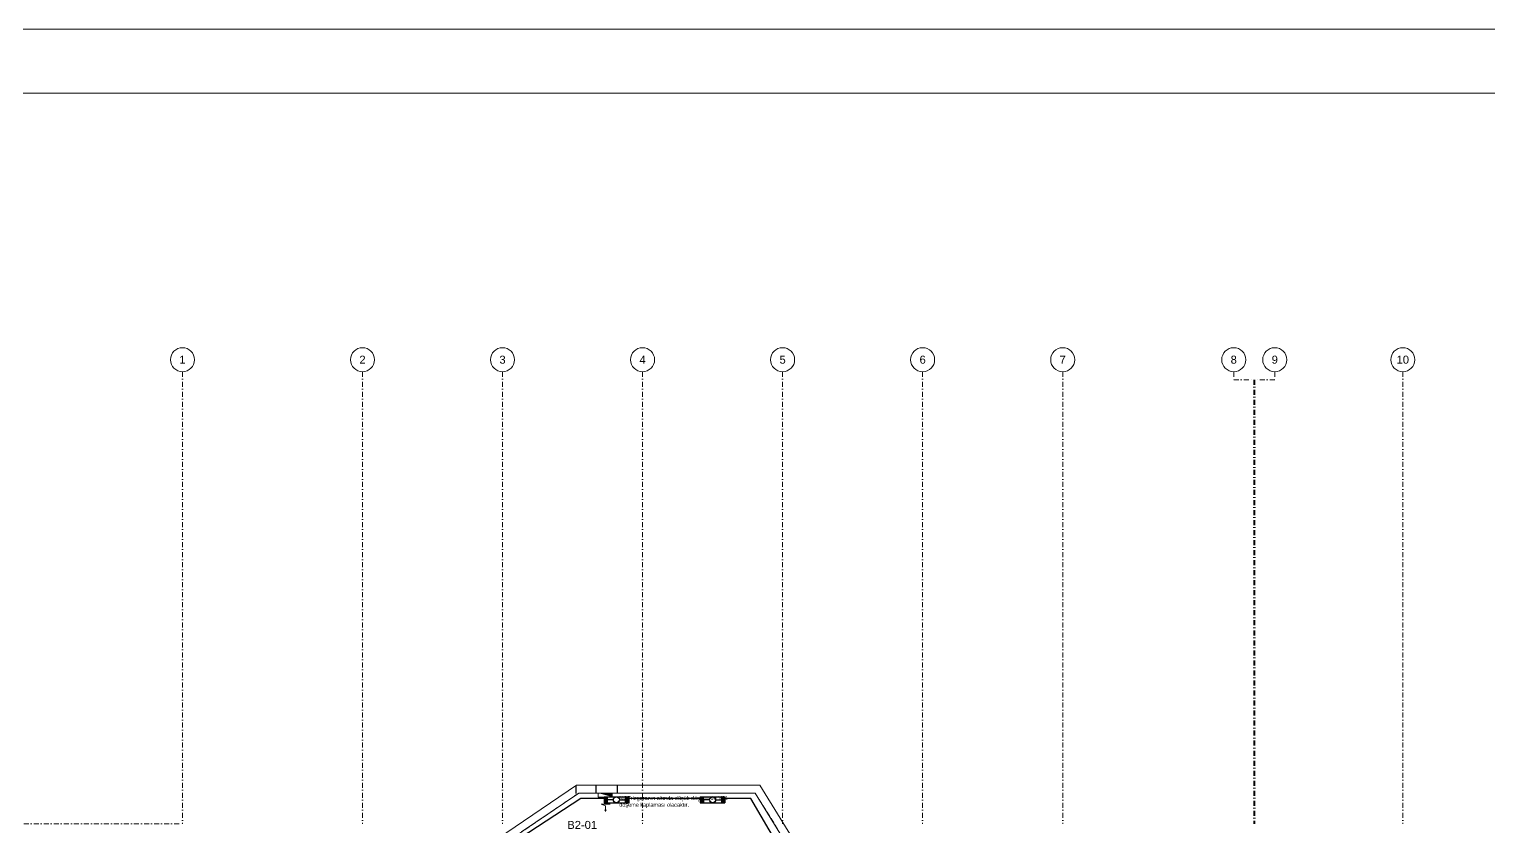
# Model space of a CAD drawing. Header units: metres. Extents: x -13316 to 152404, y -3899 to 30226.
# Drawn here: x -446 to 6850, y 8936 to 12921 of the extents above; entities that cross this region are included whole.
import ezdxf
from ezdxf.enums import TextEntityAlignment as Align

# ---------------------------------------------------------------- set-up
doc = ezdxf.new("R2010")
doc.units = ezdxf.units.M
doc.header["$LTSCALE"] = 100
doc.header["$MEASUREMENT"] = 0
for name, pattern in [('DASHDOT2', [0.5, 0.25, -0.125, 0, -0.125]), ('DOT2', [0.125, 0, -0.125]), ('HIDDEN', [0.375, 0.25, -0.125])]:
    doc.linetypes.add(name, pattern=pattern)
doc.layers.get('0').update_dxf_attribs({"color": 9, "lineweight": 9})
for name, color, linetype, lineweight in [('01', 9, 'Continuous', 9), ('20', 9, 'DOT2', 9), ('21', 9, 'Continuous', 9), ('21_mahal200', 9, 'Continuous', 9), ('24', 9, 'DASHDOT2', 9), ('32-ekipman', 9, 'Continuous', 9), ('40A', 9, 'Continuous', 9), ('E-1x36 W SIVAÜSTÜ FLUORESAN ARMATÜR (ETANŞ)', 7, 'Continuous', 30), ('E-2x36 W SIVAÜSTÜ FLUORESAN ARMATÜR (ETANŞ)', 7, 'Continuous', 30)]:
    doc.layers.add(name, color=color, linetype=linetype, lineweight=lineweight)
doc.styles.add('Arial', font='arial.ttf', dxfattribs={"height": 2.5})
doc.styles.add('MuuM_TEXT-STANDART', font='ARIALN.TTF')

# ---------------------------------------------------------------- blocks, each defined once
blk = doc.blocks.new('0_aks')
at = {"linetype": 'Continuous'}
blk.add_circle((0, 0), 3, dxfattribs=at)
at = {"style": 'Arial'}
blk.add_attdef('AKS', text='', height=2, dxfattribs=at).set_placement((0, 0), align=Align.MIDDLE_CENTER)
blk = doc.blocks.new('p-akslar_yeni')
at = {"layer": '24'}
for points in [[(6415, 2315.1), (6415, 55)], [(7315, 2315.1), (7315, 55)], [(8015, 2315.1), (8015, 55)], [(8715, 2315.1), (8715, 55)], [(9415, 2315.1), (9415, 55)], [(10115, 2315.1), (10115, 55)], [(10815, 2315.1), (10815, 55)], [(11670, 2315.1), (11670, 2275.1), (11770, 2275.1), (11770, 55)], [(11875, 2315.1), (11875, 2275.1), (11775, 2275.1), (11775, 55)], [(12515, 2315.1), (12515, 2315.1), (12515, 55)], [(2164.8, 55), (6415, 55)]]:
    blk.add_lwpolyline(points, dxfattribs=at)
at = {"layer": '21', "xscale": 20, "yscale": 20, "zscale": 20}
for p, values in [((6415, 2375.1), {'AKS': '1'}), ((7315, 2375.1), {'AKS': '2'}), ((8015, 2375.1), {'AKS': '3'}), ((8715, 2375.1), {'AKS': '4'}), ((9415, 2375.1), {'AKS': '5'}), ((10115, 2375.1), {'AKS': '6'}), ((10815, 2375.1), {'AKS': '7'}), ((11670, 2375.1), {'AKS': '8'}), ((11875, 2375.1), {'AKS': '9'}), ((12515, 2375.1), {'AKS': '10'})]:
    blk.add_blockref('0_aks', p, dxfattribs=at).add_auto_attribs(values)
blk = doc.blocks.new('100_2x36 W SIVAÜSTÜ FLUORESAN ARMATÜR (ETANŞ)')
at = {"layer": 'E-2x36 W SIVAÜSTÜ FLUORESAN ARMATÜR (ETANŞ)', "color": 4}
for p, q in [((-6.15, 1.5), (6.15, 1.5)), ((-6.15, 1.5), (-6.15, -1.5)), ((-1.5, 0), (-6.15, 0)), ((1.5, 0), (6.15, 0)), ((6.15, 1.5), (6.15, -1.5)), ((-6.15, -1.5), (6.15, -1.5))]:
    blk.add_line(p, q, dxfattribs=at)
blk.add_circle((0, 0), 1.5, dxfattribs=at)
for points in [[(-4.15, 1.5), (-4.15, -1.5), (-6.15, 1.5), (-6.15, -1.5)], [(4.15, 1.5), (4.15, -1.5), (6.15, 1.5), (6.15, -1.5)]]:
    blk.add_solid(points, dxfattribs=at)
blk = doc.blocks.new('2.bod.sitatik')
at = {"layer": '01', "linetype": 'Continuous', "lineweight": -3}
for p, q in [((1965.6, 192), (1965.6, 152)), ((2065.6, 192), (2065.6, 152)), ((2173.2, 192), (2173.2, 152))]:
    blk.add_line(p, q, dxfattribs=at)
at = {"layer": '01'}
for points in [[(3694.6, -1194.2), (2863.6, 154.4), (1981.2, 154.4), (1695, -40)], [(0, -1142.7), (1968.9, 194.4), (2885.9, 194.4), (3720.3, -1159.7)]]:
    blk.add_lwpolyline(points, dxfattribs=at)
blk = doc.blocks.new('YD-72-20')
at = {"linetype": 'Continuous'}
for p, q in [((0.36, 0), (-0.36, 0)), ((-0.225, 0.355), (0.225, 0.355)), ((-0.225, 0.355), (0, 0.276)), ((0, 0.714), (-0.028, 0.634)), ((0, 0.714), (0.028, 0.634)), ((0, 0.434), (0, 0.714)), ((0.225, 0.355), (0, 0.434)), ((0, 0.058), (0, 0.276)), ((0.36, 0), (0.36, -0.2))]:
    blk.add_line(p, q, dxfattribs=at)
blk.add_solid([(0.36, -0.2), (-0.36, 0), (-0.36, -0.2)])
blk = doc.blocks.new('A$C29B32992')
at = {"xscale": 100, "yscale": 100, "zscale": 100, "rotation": 180}
blk.add_blockref('YD-72-20', (2114.8, -2125.7), dxfattribs=at)
blk = doc.blocks.new('0_roomno2')
blk.add_lwpolyline([(19.38, -10.5), (0, -10.5), (0, 0), (19.38, 0)], close=True)
for points in [[(0, -3), (19.38, -3)], [(8.12, -3), (8.12, -10.5)], [(11.88, -3), (11.88, -10.5)], [(15.62, -3), (15.62, -10.5)], [(0, -6.75), (8.12, -6.75)]]:
    blk.add_lwpolyline(points)
at = {"style": 'MuuM_TEXT-STANDART', "width": 0.6}
blk.add_text('H:', height=1.5, dxfattribs=at).set_placement((0.35, -8.61), align=Align.MIDDLE_LEFT)
at = {"style": 'Arial'}
blk.add_attdef('ODANO', (0, 1.17), '', height=2, dxfattribs=at)
blk.add_attdef('MEKANADI', text='', height=2, dxfattribs=at).set_placement((0.35, -3), align=Align.BOTTOM_LEFT)
at = {"style": 'MuuM_TEXT-STANDART', "width": 0.6}
for tag, p in [('M2', (0.35, -4.88)), ('TEMIZTAVANYUKSEKLIGI', (1.8, -8.61))]:
    blk.add_attdef(tag, text='', height=1.5, dxfattribs=at).set_placement(p, align=Align.MIDDLE_LEFT)
for tag, p in [('YER01', (10, -4.5)), ('YER02', (10, -6.75)), ('TAVAN01', (13.75, -4.5)), ('TAVAN02', (13.75, -6.75)), ('DUVAR01', (17.5, -4.5)), ('DUVAR02', (17.5, -6.75)), ('YER03', (10, -9)), ('TAVAN03', (13.75, -9)), ('DUVAR03', (17.5, -9))]:
    blk.add_attdef(tag, text='', height=1.5, dxfattribs=at).set_placement(p, align=Align.MIDDLE_CENTER)
blk = doc.blocks.new('2.bod.Mimari')
at = {"layer": '20', "color": 251, "linetype": 'HIDDEN'}
blk.add_lwpolyline([(1981.24, 154.38), (2863.59, 154.38), (3303.26, -559.16), (2877.58, -821.46), (2735, -821.46), (2735, -1440), (2735, -1440), (2340, -1440), (2340, -1360), (2260, -1360), (2260, -1440), (1640, -1440), (1640, -1360), (1560, -1360), (1560, -1440), (940, -1440), (940, -1360), (860, -1360), (860, -1440), (440, -1440), (440, -892.23)], close=True, dxfattribs=at)
at = {"layer": '21_mahal200'}
ref = blk.add_blockref('0_roomno2', (1923.67, -48.02), dxfattribs=dict(at, xscale=20, yscale=20, zscale=20))
ref.add_attrib('ODANO', 'B2-01', (1923.67, -24.62), dxfattribs={"layer": '0', "height": 40, "style": 'Arial'})
ref.add_attrib('MEKANADI', 'FIRINLAR', dxfattribs={"layer": '0', "height": 40, "style": 'Arial'}).set_placement((1930.67, -108.02), align=Align.BOTTOM_LEFT)
ref.add_attrib('M2', '###### m2', dxfattribs={"layer": '0', "height": 30, "style": 'MuuM_TEXT-STANDART', "width": 0.6}).set_placement((1930.67, -145.52), align=Align.MIDDLE_LEFT)
ref.add_attrib('TEMIZTAVANYUKSEKLIGI', '5.40 M', dxfattribs={"layer": '0', "height": 30, "style": 'MuuM_TEXT-STANDART', "width": 0.6}).set_placement((1959.67, -220.18), align=Align.MIDDLE_LEFT)
ref.add_attrib('YER01', 'Y19', dxfattribs={"layer": '0', "height": 30, "style": 'MuuM_TEXT-STANDART', "width": 0.6}).set_placement((2123.67, -138.02), align=Align.MIDDLE_CENTER)
ref.add_attrib('TAVAN01', 'T09', dxfattribs={"layer": '0', "height": 30, "style": 'MuuM_TEXT-STANDART', "width": 0.6}).set_placement((2198.67, -138.02), align=Align.MIDDLE_CENTER)
ref.add_attrib('DUVAR01', 'D02', dxfattribs={"layer": '0', "height": 30, "style": 'MuuM_TEXT-STANDART', "width": 0.6}).set_placement((2273.67, -138.02), align=Align.MIDDLE_CENTER)
ref.add_attrib('YER02', 'Y01', dxfattribs={"layer": '0', "height": 30, "style": 'MuuM_TEXT-STANDART', "width": 0.6}).set_placement((2123.67, -183.02), align=Align.MIDDLE_CENTER)
ref.add_attrib('DUVAR02', 'D07', dxfattribs={"layer": '0', "height": 30, "style": 'MuuM_TEXT-STANDART', "width": 0.6}).set_placement((2273.67, -183.02), align=Align.MIDDLE_CENTER)
at = {"layer": '32-ekipman'}
blk.add_blockref('A$C29B32992', (0, 2260.12), dxfattribs=at)
at = {"layer": '21', "insert": (2183.65, 139.49), "char_height": 20, "width": 483.1245, "attachment_point": 1, "style": 'MuuM_TEXT-STANDART'}
blk.add_mtext('NOT:Izgaranın altında düşük döşemede Y01 döşeme kaplaması olacaktır.', dxfattribs=at)

msp = doc.modelspace()

# ---------------------------------------------------------------- linework, layer by layer
at = {"layer": '40A'}
for points in [[(18479.28, -3898.56), (-9520.72, -3898.56), (-9520.72, 12921.44), (18479.28, 12921.44)], [(-9200.72, 12601.44), (16319.52, 12601.44), (16319.52, -3578.56), (-9200.72, -3578.56)]]:
    msp.add_lwpolyline(points, close=True, dxfattribs=at)
at = {"layer": 'E-1x36 W SIVAÜSTÜ FLUORESAN ARMATÜR (ETANŞ)', "color": 6}
for p, q in [((2310.61, 9077.67), (1965.36, 8851.62)), ((2428.2, 9077.67), (2310.61, 9077.67)), ((2906.95, 9077.67), (2553.38, 9077.67)), ((3161.3, 9077.67), (3032.16, 9077.67)), ((3304.23, 8832.71), (3161.3, 9077.67))]:
    msp.add_line(p, q, dxfattribs=at)

# ---------------------------------------------------------------- block references
for name in ['2.bod.sitatik', '2.bod.Mimari']:
    msp.add_blockref(name, (320, 8950))
at = {"layer": '24'}
msp.add_blockref('p-akslar_yeni', (-6095, 8895), dxfattribs=at)
at = {"layer": 'E-2x36 W SIVAÜSTÜ FLUORESAN ARMATÜR (ETANŞ)', "xscale": 10, "yscale": 10, "zscale": 10}
for p in [(2489.23, 9070.74), (2970, 9070.74)]:
    msp.add_blockref('100_2x36 W SIVAÜSTÜ FLUORESAN ARMATÜR (ETANŞ)', p, dxfattribs=at)

doc.saveas('drawing.dxf')
